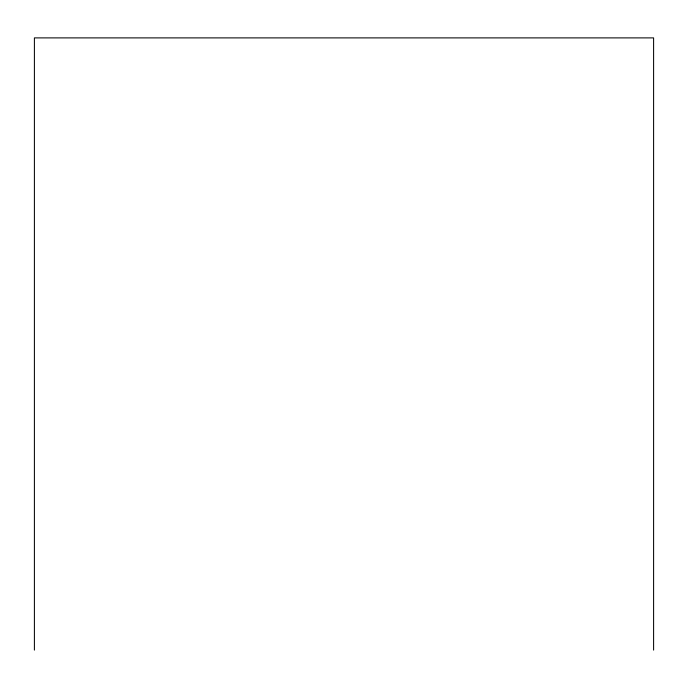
<?xml version="1.0" encoding="UTF-8"?>
<svg xmlns="http://www.w3.org/2000/svg" width="688" height="688" viewBox="0 0 688 688"><rect width="100%" height="100%" fill="white"/><g stroke="black" fill="none" stroke-linecap="round" stroke-linejoin="round"><path stroke-width="1.03" d="M653.6 650.108L653.6 37.892L34.4 37.892L34.4 650.108"/></g></svg>
